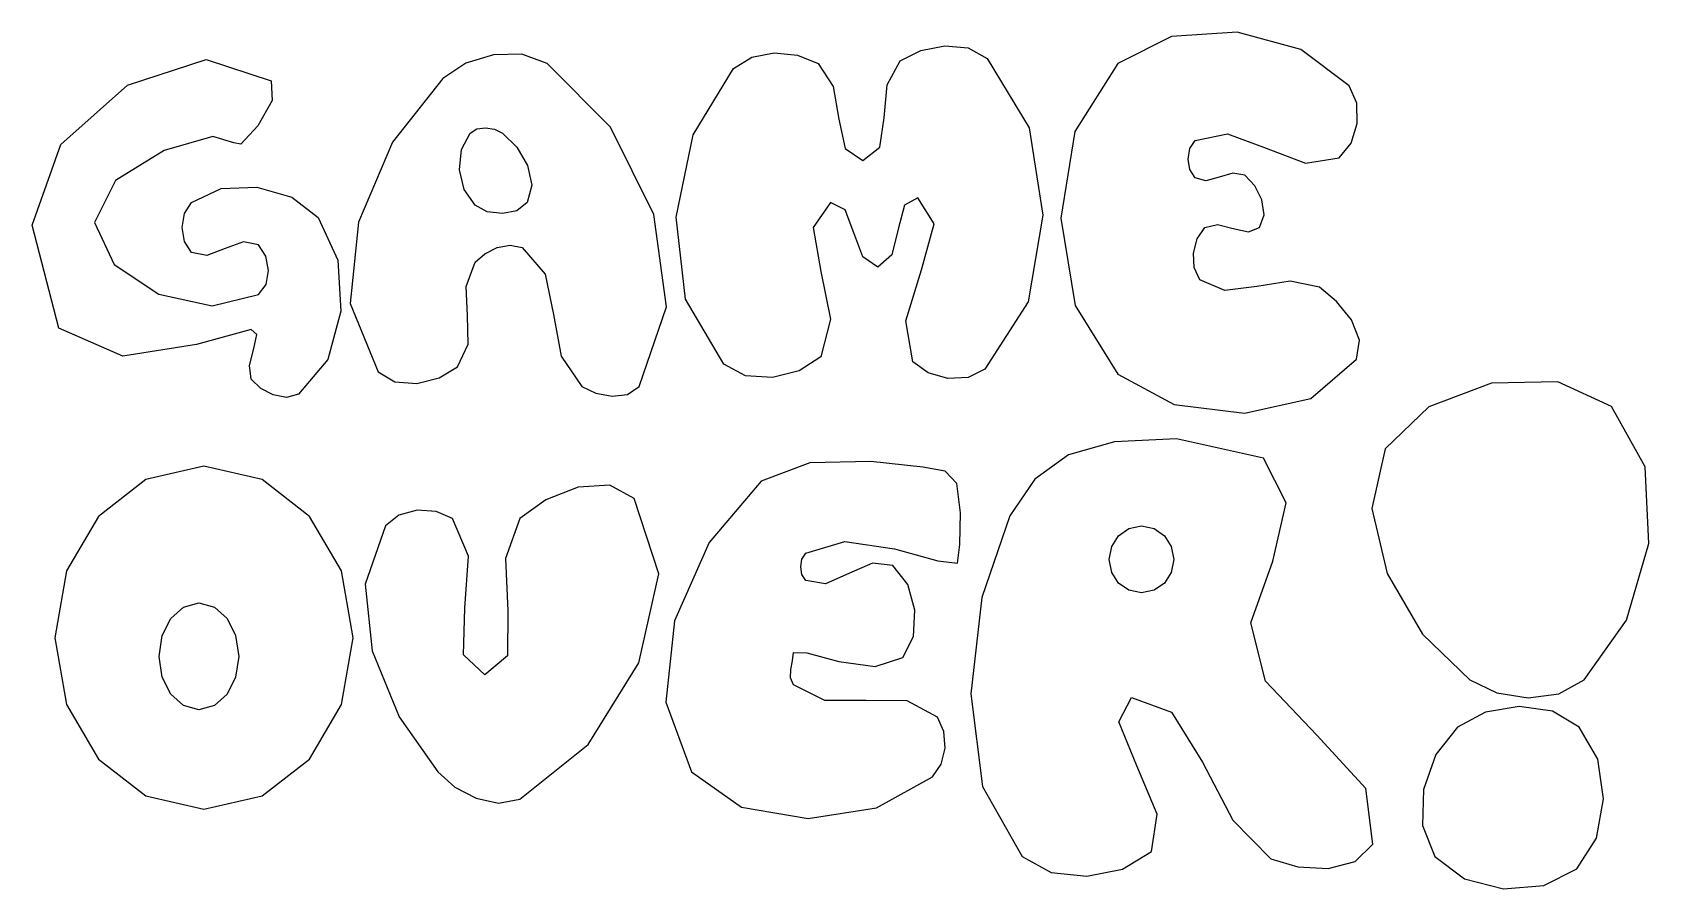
# Model space of a CAD drawing. Extents: x -20.1 to 28.8, y -13.9 to 12.
import ezdxf

# ---------------------------------------------------------------- set-up
doc = ezdxf.new("R2010")
doc.units = 0
doc.layers.add('Layer_1', color=7, linetype='CONTINUOUS')

msp = doc.modelspace()

# ---------------------------------------------------------------- linework, layer by layer
at = {"layer": 'Layer_1', "color": 7}
for points in [[(19.711453, 10.374537), (18.249897, 11.477094), (16.320135, 11.99263), (14.337462, 11.868339), (12.717179, 11.05139), (11.417233, 8.995599), (10.990702, 6.365655), (11.427409, 3.728345), (12.717179, 1.650512), (14.419544, 0.72948), (16.540393, 0.470258), (18.554607, 0.913996), (19.937076, 2.101729), (20.027449, 2.680058), (19.781427, 3.291606), (19.331201, 3.853454), (18.808968, 4.282742), (17.928977, 4.466948), (16.918881, 4.298716), (15.951344, 4.178912), (15.199019, 4.50835), (15.022624, 4.874788), (14.99872, 5.31545), (15.112571, 5.747419), (15.349429, 6.087722), (15.733398, 6.182352), (16.205183, 6.061758), (16.662733, 5.954147), (17.003991, 6.087722), (17.135185, 6.474085), (17.068958, 6.921802), (16.857438, 7.347337), (16.552746, 7.667066), (16.19666, 7.729945), (15.783995, 7.609295), (15.379669, 7.498749), (15.048606, 7.591882), (14.894097, 7.842411), (14.840921, 8.159572), (14.891586, 8.474927), (15.048606, 8.719981), (16.029398, 8.921854), (17.20563, 8.485765), (18.393856, 8.035169), (19.410621, 8.193524), (19.766797, 8.64237), (19.949586, 9.236137), (19.9381, 9.853837), (19.711453, 10.374537)], [(-4.543502, 11.051532), (-5.303774, 11.327037), (-6.165017, 11.314055), (-7.005178, 11.056978), (-7.702206, 10.599778), (-9.221507, 8.6676), (-10.251319, 6.252935), (-10.495392, 3.793199), (-9.657476, 1.725809), (-9.144749, 1.416013), (-8.481781, 1.37018), (-7.804944, 1.539768), (-7.250611, 1.876346), (-6.932441, 2.558223), (-6.952676, 3.421626), (-6.990266, 4.302074), (-6.72416, 5.035034), (-6.426571, 5.293831), (-6.057152, 5.479929), (-5.664032, 5.55627), (-5.29534, 5.485827), (-4.607006, 4.677317), (-4.350542, 3.45648), (-4.115292, 2.19743), (-3.490602, 1.274225), (-3.066085, 1.075597), (-2.575442, 0.982605), (-2.109908, 1.035437), (-1.760718, 1.274225), (-0.93444, 3.683302), (-1.320598, 6.485007), (-2.622512, 9.125647), (-4.543502, 11.051532)], [(0.796445, 1.951332), (-0.359044, 3.920199), (-0.643006, 6.398985), (-0.132036, 8.891374), (1.097274, 10.900994), (1.645297, 11.244092), (2.324681, 11.370019), (3.029622, 11.299012), (3.65432, 11.05139), (4.104192, 10.354048), (4.274036, 9.36246), (4.472452, 8.482068), (5.008051, 8.118311), (5.513273, 8.517458), (5.646649, 9.403805), (5.742754, 10.399485), (6.136161, 11.126603), (6.760597, 11.439982), (7.484994, 11.585891), (8.193036, 11.520952), (8.768413, 11.201815), (10.029484, 9.101602), (10.446075, 6.462542), (10.005035, 3.842899), (8.693207, 1.800908), (8.190301, 1.55323), (7.5789, 1.524697), (6.979398, 1.6907), (6.512196, 2.026545), (6.299957, 3.264597), (6.776167, 4.807196), (7.157994, 6.200414), (6.662609, 6.990213), (6.259825, 6.76006), (6.071845, 6.036527), (5.878418, 5.263351), (5.459293, 4.884412), (5.00498, 5.202645), (4.733231, 5.929819), (4.467279, 6.623126), (4.030357, 6.839788), (3.506391, 6.083348), (3.729604, 4.760629), (4.027986, 3.311785), (3.729527, 2.176941), (3.080119, 1.751999), (2.270152, 1.548178), (1.456601, 1.602365), (0.796445, 1.951332)], [(-14.019378, 8.644769), (-14.649772, 8.839107), (-16.119387, 8.418483), (-17.591898, 7.50936), (-18.230981, 6.238119), (-17.636482, 4.965212), (-16.288415, 4.072063), (-14.670713, 3.716689), (-13.267304, 4.057105), (-13.037654, 4.360748), (-12.969773, 4.786593), (-13.050657, 5.223727), (-13.267304, 5.561265), (-13.727305, 5.653749), (-14.282601, 5.448461), (-14.837897, 5.243172), (-15.297899, 5.335657), (-15.508194, 5.664897), (-15.578495, 6.088202), (-15.508499, 6.511253), (-15.297899, 6.839788), (-14.405263, 7.271983), (-13.319422, 7.313131), (-12.263927, 7.004804), (-11.462332, 6.388543), (-10.875467, 5.09955), (-10.782487, 3.558588), (-11.179844, 2.097665), (-12.06399, 1.048842), (-12.422421, 0.947863), (-12.824783, 1.021297), (-13.203983, 1.221336), (-13.492926, 1.500087), (-13.548042, 1.914813), (-13.417615, 2.428006), (-13.324843, 2.853286), (-13.492926, 3.004219), (-15.151245, 2.550914), (-17.375708, 2.200196), (-19.313339, 3.041162), (-20.111162, 6.162935), (-19.245125, 8.595408), (-17.231981, 10.396607), (-14.853454, 11.171476), (-12.891268, 10.524961), (-12.859743, 9.92888), (-13.289422, 9.165723), (-13.802051, 8.612172), (-14.019378, 8.644769)], [(-6.874691, 8.94573), (-6.665499, 9.072702), (-6.402179, 9.105553), (-6.130603, 9.058478), (-5.896644, 8.94573), (-5.463839, 8.522651), (-5.136763, 7.964077), (-5.00167, 7.369858), (-5.144807, 6.839929), (-5.459909, 6.594086), (-5.896771, 6.506484), (-6.352488, 6.56671), (-6.724159, 6.764237), (-7.047376, 7.234561), (-7.190154, 7.836851), (-7.137568, 8.448201), (-6.874691, 8.94573)], [(20.80157, -0.605714), (20.396655, -2.408493), (20.856414, -4.378291), (21.928009, -6.210393), (23.358614, -7.599971), (24.177645, -7.987546), (25.122158, -8.137914), (26.049783, -8.019325), (26.818144, -7.599971), (28.101319, -5.786439), (28.767766, -3.469197), (28.666226, -1.149161), (27.645422, 0.672809), (26.016518, 1.418864), (24.013299, 1.378421), (22.115176, 0.665528), (20.80157, -0.605714)], [(14.484514, -0.305091), (12.616584, -0.391818), (11.226829, -0.787013), (10.206076, -1.524065), (9.44516, -2.636303), (8.598733, -5.107553), (8.268719, -8.023671), (8.620966, -10.822017), (9.821314, -12.939926), (10.699575, -13.421707), (11.778739, -13.539535), (12.856828, -13.31991), (13.731853, -12.789388), (13.900317, -11.660132), (13.286746, -10.19887), (12.745286, -8.867092), (13.130079, -8.126174), (14.335647, -8.572283), (15.276811, -10.088606), (16.197628, -11.845863), (17.342152, -13.014771), (18.161963, -13.255506), (19.07415, -13.30117), (19.891096, -13.090943), (20.425182, -12.564006), (20.214593, -10.879732), (18.733838, -9.273125), (17.177493, -7.63855), (16.740141, -5.870344), (17.398662, -4.008298), (17.807836, -2.239639), (17.119256, -0.89502), (14.484514, -0.305091)], [(-14.921629, -1.13203), (-16.678109, -1.539898), (-18.112519, -2.652107), (-19.079652, -4.301724), (-19.434298, -6.321673), (-19.079652, -8.34151), (-18.112519, -9.990816), (-16.678109, -11.102772), (-14.921629, -11.510498), (-13.165279, -11.102772), (-11.731151, -9.990816), (-10.764302, -8.34151), (-10.409784, -6.321673), (-10.764302, -4.301724), (-11.731151, -2.652107), (-13.165279, -1.539898), (-14.921629, -1.13203)], [(7.48989, -1.282596), (6.820973, -1.162312), (5.242335, -0.986883), (3.39614, -1.034522), (1.924555, -1.583416), (0.359023, -3.437362), (-0.688327, -5.812149), (-0.955687, -8.272393), (-0.181249, -10.382654), (1.331745, -11.447224), (3.3463, -11.79035), (5.420857, -11.467205), (7.113854, -10.53305), (7.376815, -10.148945), (7.491273, -9.661463), (7.454624, -9.158571), (7.26427, -8.728098), (6.341511, -8.232261), (5.101695, -8.225206), (3.852664, -8.225121), (2.902249, -7.750508), (2.816317, -7.532717), (2.825865, -7.279084), (2.873604, -7.01673), (2.902248, -6.772834), (3.312973, -6.782429), (4.273273, -7.036824), (5.375343, -7.19676), (6.211367, -6.923089), (6.538581, -6.280525), (6.579737, -5.487594), (6.361503, -4.71676), (5.910537, -4.140434), (5.295222, -4.065363), (4.583201, -4.380097), (3.876785, -4.687832), (3.278284, -4.591651), (3.161044, -4.413908), (3.123754, -4.182062), (3.163728, -3.948184), (3.278284, -3.764401), (4.456421, -3.411765), (5.963364, -3.634777), (7.274675, -3.997799), (7.865925, -4.065222), (7.933944, -3.498379), (7.95957, -2.547374), (7.844364, -1.659644), (7.48989, -1.282596)], [(-9.431737, -2.937123), (-10.049356, -4.702056), (-9.832925, -6.721554), (-9.021063, -8.710233), (-7.852385, -10.382654), (-7.330327, -10.838838), (-6.689089, -11.180326), (-6.009039, -11.329791), (-5.370548, -11.209932), (-3.30259, -9.553372), (-1.766766, -7.077069), (-1.16795, -4.392205), (-1.911015, -2.109845), (-2.646761, -1.709316), (-3.60262, -1.769034), (-4.57756, -2.149582), (-5.370548, -2.711515), (-5.801272, -3.924845), (-5.72917, -5.504076), (-5.740981, -6.871527), (-6.423448, -7.449574), (-7.073054, -6.837378), (-7.027773, -5.431432), (-6.924752, -3.849999), (-7.401142, -2.711515), (-7.894782, -2.500243), (-8.473511, -2.467195), (-9.023704, -2.612681), (-9.431737, -2.937123)], [(13.431613, -2.937349), (13.812103, -3.017105), (14.122714, -3.234614), (14.33208, -3.55725), (14.408839, -3.952418), (14.33208, -4.347585), (14.122714, -4.670222), (13.812103, -4.88773), (13.431613, -4.967486), (13.050994, -4.88773), (12.740101, -4.670222), (12.530452, -4.347585), (12.453567, -3.952418), (12.530452, -3.55725), (12.740101, -3.234614), (13.050994, -3.017105), (13.431613, -2.937349)], [(-15.072162, -5.268787), (-14.603758, -5.395759), (-14.221229, -5.742074), (-13.963309, -6.255859), (-13.868728, -6.885158), (-13.963309, -7.51457), (-14.221229, -8.028638), (-14.603758, -8.375235), (-15.072162, -8.502348), (-15.540564, -8.375235), (-15.923092, -8.028638), (-16.181013, -7.51457), (-16.275594, -6.885158), (-16.181013, -6.255859), (-15.923092, -5.742074), (-15.540564, -5.395759), (-15.072162, -5.268787)], [(22.305713, -12.9397), (23.194693, -13.612969), (24.377396, -13.913874), (25.595961, -13.821701), (26.592522, -13.315733), (27.193252, -12.385895), (27.404077, -11.196046), (27.227928, -9.994344), (26.667731, -9.028918), (25.860869, -8.54804), (24.854707, -8.403683), (23.833771, -8.571972), (22.982578, -9.028918), (22.336357, -9.851991), (21.962012, -10.910663), (21.928732, -12.006165), (22.305713, -12.9397)]]:
    msp.add_lwpolyline(points, dxfattribs=at)

doc.saveas('drawing.dxf')
